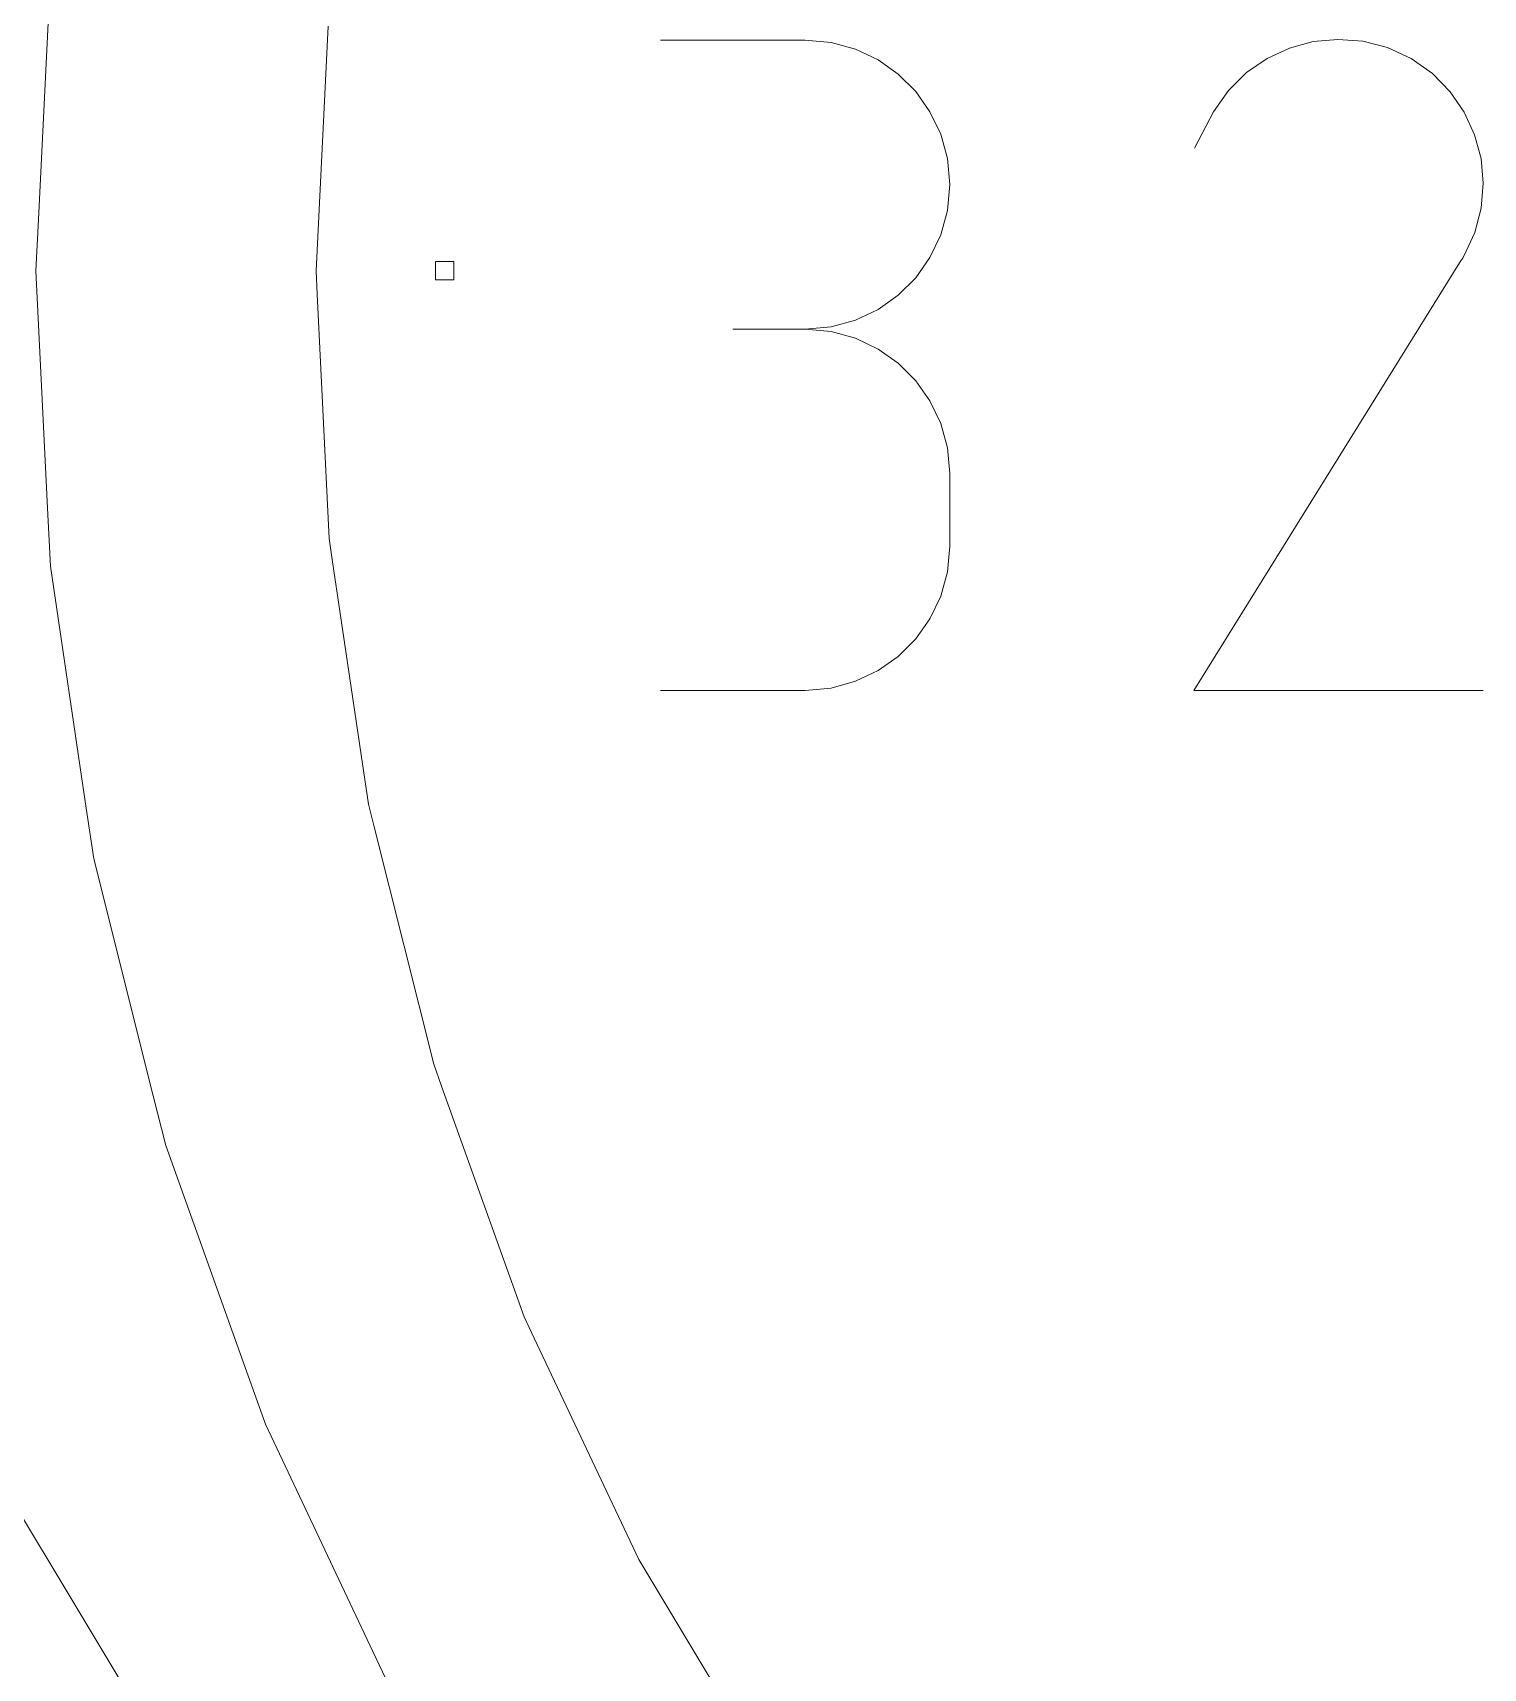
# Model space of a CAD drawing. Header units: centimetres. Extents: x -214 to 137, y -175 to 4.
# Drawn here: x 70.19 to 74.66, y -166.48 to -161.44 of the extents above; entities that cross this region are included whole.
import ezdxf

# ---------------------------------------------------------------- set-up
doc = ezdxf.new("R2010")
doc.units = ezdxf.units.CM
doc.header["$MEASUREMENT"] = 0
doc.layers.add('layer 1', color=7, linetype='Continuous')

msp = doc.modelspace()

# ---------------------------------------------------------------- linework, layer by layer
at = {"layer": 'layer 1', "color": 5, "lineweight": 9}
for points in [[(70.24156, -161.26134), (70.24156, -161.26134), (70.20458, -162.01407), (70.20458, -162.01407)], [(70.24156, -161.26134), (70.24156, -161.26134), (70.20458, -162.01407), (70.20458, -162.01407)], [(70.24156, -161.26134), (70.24156, -161.26134), (70.20458, -162.01407), (70.20458, -162.01407)], [(70.24156, -161.26134), (70.24156, -161.26134), (70.20458, -162.01407), (70.20458, -162.01407)], [(70.24156, -161.26134), (70.24156, -161.26134), (70.20458, -162.01407), (70.20458, -162.01407)], [(70.20458, -162.01407), (70.20458, -162.01407), (70.19684, -162.17169), (70.19684, -162.17169)], [(70.20458, -162.01407), (70.20458, -162.01407), (70.19684, -162.17169), (70.19684, -162.17169)], [(70.20458, -162.01407), (70.20458, -162.01407), (70.19684, -162.17169), (70.19684, -162.17169)], [(70.20458, -162.01407), (70.20458, -162.01407), (70.19684, -162.17169), (70.19684, -162.17169)], [(70.20458, -162.01407), (70.20458, -162.01407), (70.19684, -162.17169), (70.19684, -162.17169)], [(71.48488, -162.14311), (71.48488, -162.14311), (71.42773, -162.14311), (71.42773, -162.14311)], [(71.42773, -162.14311), (71.42773, -162.14311), (71.42773, -162.20026), (71.42773, -162.20026)], [(71.48488, -162.14311), (71.48488, -162.14311), (71.42773, -162.14311), (71.42773, -162.14311)], [(71.42773, -162.14311), (71.42773, -162.14311), (71.42773, -162.20026), (71.42773, -162.20026)], [(71.48488, -162.14311), (71.48488, -162.14311), (71.42773, -162.14311), (71.42773, -162.14311)], [(71.42773, -162.14311), (71.42773, -162.14311), (71.42773, -162.20026), (71.42773, -162.20026)], [(71.48488, -162.14311), (71.48488, -162.14311), (71.42773, -162.14311), (71.42773, -162.14311)], [(71.42773, -162.14311), (71.42773, -162.14311), (71.42773, -162.20026), (71.42773, -162.20026)], [(71.48488, -162.14311), (71.48488, -162.14311), (71.42773, -162.14311), (71.42773, -162.14311)], [(71.42773, -162.14311), (71.42773, -162.14311), (71.42773, -162.20026), (71.42773, -162.20026)], [(71.48488, -162.20026), (71.48488, -162.20026), (71.48488, -162.14311), (71.48488, -162.14311)], [(71.48488, -162.20026), (71.48488, -162.20026), (71.48488, -162.14311), (71.48488, -162.14311)], [(71.48488, -162.20026), (71.48488, -162.20026), (71.48488, -162.14311), (71.48488, -162.14311)], [(71.48488, -162.20026), (71.48488, -162.20026), (71.48488, -162.14311), (71.48488, -162.14311)], [(71.48488, -162.20026), (71.48488, -162.20026), (71.48488, -162.14311), (71.48488, -162.14311)], [(70.19684, -162.17169), (70.19684, -162.17169), (70.23381, -162.92442), (70.23381, -162.92442)], [(70.19684, -162.17169), (70.19684, -162.17169), (70.23381, -162.92442), (70.23381, -162.92442)], [(70.19684, -162.17169), (70.19684, -162.17169), (70.23381, -162.92442), (70.23381, -162.92442)], [(70.19684, -162.17169), (70.19684, -162.17169), (70.23381, -162.92442), (70.23381, -162.92442)], [(70.19684, -162.17169), (70.19684, -162.17169), (70.23381, -162.92442), (70.23381, -162.92442)], [(71.42773, -162.20026), (71.42773, -162.20026), (71.48488, -162.20026), (71.48488, -162.20026)], [(71.42773, -162.20026), (71.42773, -162.20026), (71.48488, -162.20026), (71.48488, -162.20026)], [(71.42773, -162.20026), (71.42773, -162.20026), (71.48488, -162.20026), (71.48488, -162.20026)], [(71.42773, -162.20026), (71.42773, -162.20026), (71.48488, -162.20026), (71.48488, -162.20026)], [(71.42773, -162.20026), (71.42773, -162.20026), (71.48488, -162.20026), (71.48488, -162.20026)], [(70.23381, -162.92442), (70.23381, -162.92442), (70.24156, -163.08205), (70.24156, -163.08205)], [(70.23381, -162.92442), (70.23381, -162.92442), (70.24156, -163.08205), (70.24156, -163.08205)], [(70.23381, -162.92442), (70.23381, -162.92442), (70.24156, -163.08205), (70.24156, -163.08205)], [(70.23381, -162.92442), (70.23381, -162.92442), (70.24156, -163.08205), (70.24156, -163.08205)], [(70.23381, -162.92442), (70.23381, -162.92442), (70.24156, -163.08205), (70.24156, -163.08205)], [(70.24156, -163.08205), (70.24156, -163.08205), (70.35214, -163.82753), (70.35214, -163.82753)], [(70.24156, -163.08205), (70.24156, -163.08205), (70.35214, -163.82753), (70.35214, -163.82753)], [(70.24156, -163.08205), (70.24156, -163.08205), (70.35214, -163.82753), (70.35214, -163.82753)], [(70.24156, -163.08205), (70.24156, -163.08205), (70.35214, -163.82753), (70.35214, -163.82753)], [(70.24156, -163.08205), (70.24156, -163.08205), (70.35214, -163.82753), (70.35214, -163.82753)], [(70.35214, -163.82753), (70.35214, -163.82753), (70.3753, -163.98364), (70.3753, -163.98364)], [(70.35214, -163.82753), (70.35214, -163.82753), (70.3753, -163.98364), (70.3753, -163.98364)], [(70.35214, -163.82753), (70.35214, -163.82753), (70.3753, -163.98364), (70.3753, -163.98364)], [(70.35214, -163.82753), (70.35214, -163.82753), (70.3753, -163.98364), (70.3753, -163.98364)], [(70.35214, -163.82753), (70.35214, -163.82753), (70.3753, -163.98364), (70.3753, -163.98364)], [(70.3753, -163.98364), (70.3753, -163.98364), (70.55841, -164.71469), (70.55841, -164.71469)], [(70.3753, -163.98364), (70.3753, -163.98364), (70.55841, -164.71469), (70.55841, -164.71469)], [(70.3753, -163.98364), (70.3753, -163.98364), (70.55841, -164.71469), (70.55841, -164.71469)], [(70.3753, -163.98364), (70.3753, -163.98364), (70.55841, -164.71469), (70.55841, -164.71469)], [(70.3753, -163.98364), (70.3753, -163.98364), (70.55841, -164.71469), (70.55841, -164.71469)], [(70.55841, -164.71469), (70.55841, -164.71469), (70.59676, -164.86778), (70.59676, -164.86778)], [(70.55841, -164.71469), (70.55841, -164.71469), (70.59676, -164.86778), (70.59676, -164.86778)], [(70.55841, -164.71469), (70.55841, -164.71469), (70.59676, -164.86778), (70.59676, -164.86778)], [(70.55841, -164.71469), (70.55841, -164.71469), (70.59676, -164.86778), (70.59676, -164.86778)], [(70.55841, -164.71469), (70.55841, -164.71469), (70.59676, -164.86778), (70.59676, -164.86778)], [(70.59676, -164.86778), (70.59676, -164.86778), (70.85066, -165.57737), (70.85066, -165.57737)], [(70.59676, -164.86778), (70.59676, -164.86778), (70.85066, -165.57737), (70.85066, -165.57737)], [(70.59676, -164.86778), (70.59676, -164.86778), (70.85066, -165.57737), (70.85066, -165.57737)], [(70.59676, -164.86778), (70.59676, -164.86778), (70.85066, -165.57737), (70.85066, -165.57737)], [(70.59676, -164.86778), (70.59676, -164.86778), (70.85066, -165.57737), (70.85066, -165.57737)], [(70.85066, -165.57737), (70.85066, -165.57737), (70.90383, -165.72596), (70.90383, -165.72596)], [(70.85066, -165.57737), (70.85066, -165.57737), (70.90383, -165.72596), (70.90383, -165.72596)], [(70.85066, -165.57737), (70.85066, -165.57737), (70.90383, -165.72596), (70.90383, -165.72596)], [(70.85066, -165.57737), (70.85066, -165.57737), (70.90383, -165.72596), (70.90383, -165.72596)], [(70.85066, -165.57737), (70.85066, -165.57737), (70.90383, -165.72596), (70.90383, -165.72596)], [(70.90383, -165.72596), (70.90383, -165.72596), (71.22605, -166.40723), (71.22605, -166.40723)], [(70.90383, -165.72596), (70.90383, -165.72596), (71.22605, -166.40723), (71.22605, -166.40723)], [(70.90383, -165.72596), (70.90383, -165.72596), (71.22605, -166.40723), (71.22605, -166.40723)], [(70.90383, -165.72596), (70.90383, -165.72596), (71.22605, -166.40723), (71.22605, -166.40723)], [(70.90383, -165.72596), (70.90383, -165.72596), (71.22605, -166.40723), (71.22605, -166.40723)], [(70.29583, -166.24772), (70.29583, -166.24772), (70.13711, -165.98292), (70.13711, -165.98292)], [(70.67055, -166.87291), (70.67055, -166.87291), (70.29583, -166.24772), (70.29583, -166.24772)], [(71.22605, -166.40723), (71.22605, -166.40723), (71.29352, -166.5499), (71.29352, -166.5499)], [(71.22605, -166.40723), (71.22605, -166.40723), (71.29352, -166.5499), (71.29352, -166.5499)], [(71.22605, -166.40723), (71.22605, -166.40723), (71.29352, -166.5499), (71.29352, -166.5499)], [(71.22605, -166.40723), (71.22605, -166.40723), (71.29352, -166.5499), (71.29352, -166.5499)], [(71.22605, -166.40723), (71.22605, -166.40723), (71.29352, -166.5499), (71.29352, -166.5499)]]:
    msp.add_open_spline(points, degree=3, dxfattribs=at)
at = {"layer": 'layer 1', "color": 1, "lineweight": 9}
for points in [[(71.09682, -161.4179), (71.09682, -161.4179), (71.05978, -162.1717), (71.05978, -162.1717)], [(71.09682, -161.4179), (71.09682, -161.4179), (71.05978, -162.1717), (71.05978, -162.1717)], [(71.09682, -161.4179), (71.09682, -161.4179), (71.05978, -162.1717), (71.05978, -162.1717)], [(71.09682, -161.4179), (71.09682, -161.4179), (71.05978, -162.1717), (71.05978, -162.1717)], [(71.09682, -161.4179), (71.09682, -161.4179), (71.05978, -162.1717), (71.05978, -162.1717)], [(72.56676, -161.46111), (72.56676, -161.46111), (72.12122, -161.46111), (72.12122, -161.46111)], [(72.56676, -161.46111), (72.56676, -161.46111), (72.12122, -161.46111), (72.12122, -161.46111)], [(72.56676, -161.46111), (72.56676, -161.46111), (72.12122, -161.46111), (72.12122, -161.46111)], [(72.56676, -161.46111), (72.56676, -161.46111), (72.12122, -161.46111), (72.12122, -161.46111)], [(72.56676, -161.46111), (72.56676, -161.46111), (72.12122, -161.46111), (72.12122, -161.46111)], [(72.64689, -161.4683), (72.64689, -161.4683), (72.56676, -161.46111), (72.56676, -161.46111)], [(72.64689, -161.4683), (72.64689, -161.4683), (72.56676, -161.46111), (72.56676, -161.46111)], [(72.64689, -161.4683), (72.64689, -161.4683), (72.56676, -161.46111), (72.56676, -161.46111)], [(72.64689, -161.4683), (72.64689, -161.4683), (72.56676, -161.46111), (72.56676, -161.46111)], [(72.64689, -161.4683), (72.64689, -161.4683), (72.56676, -161.46111), (72.56676, -161.46111)], [(72.72229, -161.48903), (72.72229, -161.48903), (72.64689, -161.4683), (72.64689, -161.4683)], [(72.72229, -161.48903), (72.72229, -161.48903), (72.64689, -161.4683), (72.64689, -161.4683)], [(72.72229, -161.48903), (72.72229, -161.48903), (72.64689, -161.4683), (72.64689, -161.4683)], [(72.72229, -161.48903), (72.72229, -161.48903), (72.64689, -161.4683), (72.64689, -161.4683)], [(72.72229, -161.48903), (72.72229, -161.48903), (72.64689, -161.4683), (72.64689, -161.4683)], [(74.05919, -161.48556), (74.05919, -161.48556), (73.99001, -161.51744), (73.99001, -161.51744)], [(74.05919, -161.48556), (74.05919, -161.48556), (73.99001, -161.51744), (73.99001, -161.51744)], [(74.05919, -161.48556), (74.05919, -161.48556), (73.99001, -161.51744), (73.99001, -161.51744)], [(74.05919, -161.48556), (74.05919, -161.48556), (73.99001, -161.51744), (73.99001, -161.51744)], [(74.05919, -161.48556), (74.05919, -161.48556), (73.99001, -161.51744), (73.99001, -161.51744)], [(74.13255, -161.46587), (74.13255, -161.46587), (74.05919, -161.48556), (74.05919, -161.48556)], [(74.13255, -161.46587), (74.13255, -161.46587), (74.05919, -161.48556), (74.05919, -161.48556)], [(74.13255, -161.46587), (74.13255, -161.46587), (74.05919, -161.48556), (74.05919, -161.48556)], [(74.13255, -161.46587), (74.13255, -161.46587), (74.05919, -161.48556), (74.05919, -161.48556)], [(74.13255, -161.46587), (74.13255, -161.46587), (74.05919, -161.48556), (74.05919, -161.48556)], [(74.20842, -161.45883), (74.20842, -161.45883), (74.13255, -161.46587), (74.13255, -161.46587)], [(74.20842, -161.45883), (74.20842, -161.45883), (74.13255, -161.46587), (74.13255, -161.46587)], [(74.20842, -161.45883), (74.20842, -161.45883), (74.13255, -161.46587), (74.13255, -161.46587)], [(74.20842, -161.45883), (74.20842, -161.45883), (74.13255, -161.46587), (74.13255, -161.46587)], [(74.20842, -161.45883), (74.20842, -161.45883), (74.13255, -161.46587), (74.13255, -161.46587)], [(74.28509, -161.46486), (74.28509, -161.46486), (74.20842, -161.45883), (74.20842, -161.45883)], [(74.28509, -161.46486), (74.28509, -161.46486), (74.20842, -161.45883), (74.20842, -161.45883)], [(74.28509, -161.46486), (74.28509, -161.46486), (74.20842, -161.45883), (74.20842, -161.45883)], [(74.28509, -161.46486), (74.28509, -161.46486), (74.20842, -161.45883), (74.20842, -161.45883)], [(74.28509, -161.46486), (74.28509, -161.46486), (74.20842, -161.45883), (74.20842, -161.45883)], [(74.36087, -161.48442), (74.36087, -161.48442), (74.28509, -161.46486), (74.28509, -161.46486)], [(74.36087, -161.48442), (74.36087, -161.48442), (74.28509, -161.46486), (74.28509, -161.46486)], [(74.36087, -161.48442), (74.36087, -161.48442), (74.28509, -161.46486), (74.28509, -161.46486)], [(74.36087, -161.48442), (74.36087, -161.48442), (74.28509, -161.46486), (74.28509, -161.46486)], [(74.36087, -161.48442), (74.36087, -161.48442), (74.28509, -161.46486), (74.28509, -161.46486)], [(74.43407, -161.51793), (74.43407, -161.51793), (74.36087, -161.48442), (74.36087, -161.48442)], [(74.43407, -161.51793), (74.43407, -161.51793), (74.36087, -161.48442), (74.36087, -161.48442)], [(74.43407, -161.51793), (74.43407, -161.51793), (74.36087, -161.48442), (74.36087, -161.48442)], [(74.43407, -161.51793), (74.43407, -161.51793), (74.36087, -161.48442), (74.36087, -161.48442)], [(74.43407, -161.51793), (74.43407, -161.51793), (74.36087, -161.48442), (74.36087, -161.48442)], [(72.7917, -161.52201), (72.7917, -161.52201), (72.72229, -161.48903), (72.72229, -161.48903)], [(72.7917, -161.52201), (72.7917, -161.52201), (72.72229, -161.48903), (72.72229, -161.48903)], [(72.7917, -161.52201), (72.7917, -161.52201), (72.72229, -161.48903), (72.72229, -161.48903)], [(72.7917, -161.52201), (72.7917, -161.52201), (72.72229, -161.48903), (72.72229, -161.48903)], [(72.7917, -161.52201), (72.7917, -161.52201), (72.72229, -161.48903), (72.72229, -161.48903)], [(72.85388, -161.56599), (72.85388, -161.56599), (72.7917, -161.52201), (72.7917, -161.52201)], [(72.85388, -161.56599), (72.85388, -161.56599), (72.7917, -161.52201), (72.7917, -161.52201)], [(72.85388, -161.56599), (72.85388, -161.56599), (72.7917, -161.52201), (72.7917, -161.52201)], [(72.85388, -161.56599), (72.85388, -161.56599), (72.7917, -161.52201), (72.7917, -161.52201)], [(72.85388, -161.56599), (72.85388, -161.56599), (72.7917, -161.52201), (72.7917, -161.52201)], [(73.99001, -161.51744), (73.99001, -161.51744), (73.92673, -161.56108), (73.92673, -161.56108)], [(73.99001, -161.51744), (73.99001, -161.51744), (73.92673, -161.56108), (73.92673, -161.56108)], [(73.99001, -161.51744), (73.99001, -161.51744), (73.92673, -161.56108), (73.92673, -161.56108)], [(73.99001, -161.51744), (73.99001, -161.51744), (73.92673, -161.56108), (73.92673, -161.56108)], [(73.99001, -161.51744), (73.99001, -161.51744), (73.92673, -161.56108), (73.92673, -161.56108)], [(74.49954, -161.56442), (74.49954, -161.56442), (74.43407, -161.51793), (74.43407, -161.51793)], [(74.43407, -161.51793), (74.43407, -161.51793), (74.43407, -161.51793), (74.43407, -161.51793)], [(74.49954, -161.56442), (74.49954, -161.56442), (74.43407, -161.51793), (74.43407, -161.51793)], [(74.43407, -161.51793), (74.43407, -161.51793), (74.43407, -161.51793), (74.43407, -161.51793)], [(74.49954, -161.56442), (74.49954, -161.56442), (74.43407, -161.51793), (74.43407, -161.51793)], [(74.43407, -161.51793), (74.43407, -161.51793), (74.43407, -161.51793), (74.43407, -161.51793)], [(74.49954, -161.56442), (74.49954, -161.56442), (74.43407, -161.51793), (74.43407, -161.51793)], [(74.43407, -161.51793), (74.43407, -161.51793), (74.43407, -161.51793), (74.43407, -161.51793)], [(74.49954, -161.56442), (74.49954, -161.56442), (74.43407, -161.51793), (74.43407, -161.51793)], [(74.43407, -161.51793), (74.43407, -161.51793), (74.43407, -161.51793), (74.43407, -161.51793)], [(72.90756, -161.61967), (72.90756, -161.61967), (72.85388, -161.56599), (72.85388, -161.56599)], [(72.90756, -161.61967), (72.90756, -161.61967), (72.85388, -161.56599), (72.85388, -161.56599)], [(72.90756, -161.61967), (72.90756, -161.61967), (72.85388, -161.56599), (72.85388, -161.56599)], [(72.90756, -161.61967), (72.90756, -161.61967), (72.85388, -161.56599), (72.85388, -161.56599)], [(72.90756, -161.61967), (72.90756, -161.61967), (72.85388, -161.56599), (72.85388, -161.56599)], [(73.92673, -161.56108), (73.92673, -161.56108), (73.87102, -161.61604), (73.87102, -161.61604)], [(73.92673, -161.56108), (73.92673, -161.56108), (73.87102, -161.61604), (73.87102, -161.61604)], [(73.92673, -161.56108), (73.92673, -161.56108), (73.87102, -161.61604), (73.87102, -161.61604)], [(73.92673, -161.56108), (73.92673, -161.56108), (73.87102, -161.61604), (73.87102, -161.61604)], [(73.92673, -161.56108), (73.92673, -161.56108), (73.87102, -161.61604), (73.87102, -161.61604)], [(74.55427, -161.62021), (74.55427, -161.62021), (74.49954, -161.56442), (74.49954, -161.56442)], [(74.55427, -161.62021), (74.55427, -161.62021), (74.49954, -161.56442), (74.49954, -161.56442)], [(74.55427, -161.62021), (74.55427, -161.62021), (74.49954, -161.56442), (74.49954, -161.56442)], [(74.55427, -161.62021), (74.55427, -161.62021), (74.49954, -161.56442), (74.49954, -161.56442)], [(74.55427, -161.62021), (74.55427, -161.62021), (74.49954, -161.56442), (74.49954, -161.56442)], [(72.9515, -161.68179), (72.9515, -161.68179), (72.90756, -161.61967), (72.90756, -161.61967)], [(72.9515, -161.68179), (72.9515, -161.68179), (72.90756, -161.61967), (72.90756, -161.61967)], [(72.9515, -161.68179), (72.9515, -161.68179), (72.90756, -161.61967), (72.90756, -161.61967)], [(72.9515, -161.68179), (72.9515, -161.68179), (72.90756, -161.61967), (72.90756, -161.61967)], [(72.9515, -161.68179), (72.9515, -161.68179), (72.90756, -161.61967), (72.90756, -161.61967)], [(73.87102, -161.61604), (73.87102, -161.61604), (73.82459, -161.68188), (73.82459, -161.68188)], [(73.87102, -161.61604), (73.87102, -161.61604), (73.82459, -161.68188), (73.82459, -161.68188)], [(73.87102, -161.61604), (73.87102, -161.61604), (73.82459, -161.68188), (73.82459, -161.68188)], [(73.87102, -161.61604), (73.87102, -161.61604), (73.82459, -161.68188), (73.82459, -161.68188)], [(73.87102, -161.61604), (73.87102, -161.61604), (73.82459, -161.68188), (73.82459, -161.68188)], [(74.5978, -161.68358), (74.5978, -161.68358), (74.55427, -161.62021), (74.55427, -161.62021)], [(74.5978, -161.68358), (74.5978, -161.68358), (74.55427, -161.62021), (74.55427, -161.62021)], [(74.5978, -161.68358), (74.5978, -161.68358), (74.55427, -161.62021), (74.55427, -161.62021)], [(74.5978, -161.68358), (74.5978, -161.68358), (74.55427, -161.62021), (74.55427, -161.62021)], [(74.5978, -161.68358), (74.5978, -161.68358), (74.55427, -161.62021), (74.55427, -161.62021)], [(72.98444, -161.75107), (72.98444, -161.75107), (72.9515, -161.68179), (72.9515, -161.68179)], [(72.98444, -161.75107), (72.98444, -161.75107), (72.9515, -161.68179), (72.9515, -161.68179)], [(72.98444, -161.75107), (72.98444, -161.75107), (72.9515, -161.68179), (72.9515, -161.68179)], [(72.98444, -161.75107), (72.98444, -161.75107), (72.9515, -161.68179), (72.9515, -161.68179)], [(72.98444, -161.75107), (72.98444, -161.75107), (72.9515, -161.68179), (72.9515, -161.68179)], [(73.82459, -161.68188), (73.82459, -161.68188), (73.76608, -161.79411), (73.76608, -161.79411)], [(73.82459, -161.68188), (73.82459, -161.68188), (73.76608, -161.79411), (73.76608, -161.79411)], [(73.82459, -161.68188), (73.82459, -161.68188), (73.76608, -161.79411), (73.76608, -161.79411)], [(73.82459, -161.68188), (73.82459, -161.68188), (73.76608, -161.79411), (73.76608, -161.79411)], [(73.82459, -161.68188), (73.82459, -161.68188), (73.76608, -161.79411), (73.76608, -161.79411)], [(74.62961, -161.75283), (74.62961, -161.75283), (74.5978, -161.68358), (74.5978, -161.68358)], [(74.62961, -161.75283), (74.62961, -161.75283), (74.5978, -161.68358), (74.5978, -161.68358)], [(74.62961, -161.75283), (74.62961, -161.75283), (74.5978, -161.68358), (74.5978, -161.68358)], [(74.62961, -161.75283), (74.62961, -161.75283), (74.5978, -161.68358), (74.5978, -161.68358)], [(74.62961, -161.75283), (74.62961, -161.75283), (74.5978, -161.68358), (74.5978, -161.68358)], [(73.00512, -161.82623), (73.00512, -161.82623), (72.98444, -161.75107), (72.98444, -161.75107)], [(73.00512, -161.82623), (73.00512, -161.82623), (72.98444, -161.75107), (72.98444, -161.75107)], [(73.00512, -161.82623), (73.00512, -161.82623), (72.98444, -161.75107), (72.98444, -161.75107)], [(73.00512, -161.82623), (73.00512, -161.82623), (72.98444, -161.75107), (72.98444, -161.75107)], [(73.00512, -161.82623), (73.00512, -161.82623), (72.98444, -161.75107), (72.98444, -161.75107)], [(74.64924, -161.82625), (74.64924, -161.82625), (74.62961, -161.75283), (74.62961, -161.75283)], [(74.64924, -161.82625), (74.64924, -161.82625), (74.62961, -161.75283), (74.62961, -161.75283)], [(74.64924, -161.82625), (74.64924, -161.82625), (74.62961, -161.75283), (74.62961, -161.75283)], [(74.64924, -161.82625), (74.64924, -161.82625), (74.62961, -161.75283), (74.62961, -161.75283)], [(74.64924, -161.82625), (74.64924, -161.82625), (74.62961, -161.75283), (74.62961, -161.75283)], [(73.01229, -161.90601), (73.01229, -161.90601), (73.00512, -161.82623), (73.00512, -161.82623)], [(73.01229, -161.90601), (73.01229, -161.90601), (73.00512, -161.82623), (73.00512, -161.82623)], [(73.01229, -161.90601), (73.01229, -161.90601), (73.00512, -161.82623), (73.00512, -161.82623)], [(73.01229, -161.90601), (73.01229, -161.90601), (73.00512, -161.82623), (73.00512, -161.82623)], [(73.01229, -161.90601), (73.01229, -161.90601), (73.00512, -161.82623), (73.00512, -161.82623)], [(74.6562, -161.90213), (74.6562, -161.90213), (74.64924, -161.82625), (74.64924, -161.82625)], [(74.6562, -161.90213), (74.6562, -161.90213), (74.64924, -161.82625), (74.64924, -161.82625)], [(74.6562, -161.90213), (74.6562, -161.90213), (74.64924, -161.82625), (74.64924, -161.82625)], [(74.6562, -161.90213), (74.6562, -161.90213), (74.64924, -161.82625), (74.64924, -161.82625)], [(74.6562, -161.90213), (74.6562, -161.90213), (74.64924, -161.82625), (74.64924, -161.82625)], [(73.00512, -161.98616), (73.00512, -161.98616), (73.01229, -161.90601), (73.01229, -161.90601)], [(73.00512, -161.98616), (73.00512, -161.98616), (73.01229, -161.90601), (73.01229, -161.90601)], [(73.00512, -161.98616), (73.00512, -161.98616), (73.01229, -161.90601), (73.01229, -161.90601)], [(73.00512, -161.98616), (73.00512, -161.98616), (73.01229, -161.90601), (73.01229, -161.90601)], [(73.00512, -161.98616), (73.00512, -161.98616), (73.01229, -161.90601), (73.01229, -161.90601)], [(73.01229, -161.90601), (73.01229, -161.90601), (73.01229, -161.90601), (73.01229, -161.90601)], [(73.01229, -161.90601), (73.01229, -161.90601), (73.01229, -161.90601), (73.01229, -161.90601)], [(73.01229, -161.90601), (73.01229, -161.90601), (73.01229, -161.90601), (73.01229, -161.90601)], [(73.01229, -161.90601), (73.01229, -161.90601), (73.01229, -161.90601), (73.01229, -161.90601)], [(73.01229, -161.90601), (73.01229, -161.90601), (73.01229, -161.90601), (73.01229, -161.90601)], [(74.64999, -161.97875), (74.64999, -161.97875), (74.6562, -161.90213), (74.6562, -161.90213)], [(74.64999, -161.97875), (74.64999, -161.97875), (74.6562, -161.90213), (74.6562, -161.90213)], [(74.64999, -161.97875), (74.64999, -161.97875), (74.6562, -161.90213), (74.6562, -161.90213)], [(74.64999, -161.97875), (74.64999, -161.97875), (74.6562, -161.90213), (74.6562, -161.90213)], [(74.64999, -161.97875), (74.64999, -161.97875), (74.6562, -161.90213), (74.6562, -161.90213)], [(72.98444, -162.06162), (72.98444, -162.06162), (73.00512, -161.98616), (73.00512, -161.98616)], [(72.98444, -162.06162), (72.98444, -162.06162), (73.00512, -161.98616), (73.00512, -161.98616)], [(72.98444, -162.06162), (72.98444, -162.06162), (73.00512, -161.98616), (73.00512, -161.98616)], [(72.98444, -162.06162), (72.98444, -162.06162), (73.00512, -161.98616), (73.00512, -161.98616)], [(72.98444, -162.06162), (72.98444, -162.06162), (73.00512, -161.98616), (73.00512, -161.98616)], [(74.63012, -162.05442), (74.63012, -162.05442), (74.64999, -161.97875), (74.64999, -161.97875)], [(74.63012, -162.05442), (74.63012, -162.05442), (74.64999, -161.97875), (74.64999, -161.97875)], [(74.63012, -162.05442), (74.63012, -162.05442), (74.64999, -161.97875), (74.64999, -161.97875)], [(74.63012, -162.05442), (74.63012, -162.05442), (74.64999, -161.97875), (74.64999, -161.97875)], [(74.63012, -162.05442), (74.63012, -162.05442), (74.64999, -161.97875), (74.64999, -161.97875)], [(72.9515, -162.13112), (72.9515, -162.13112), (72.98444, -162.06162), (72.98444, -162.06162)], [(72.9515, -162.13112), (72.9515, -162.13112), (72.98444, -162.06162), (72.98444, -162.06162)], [(72.9515, -162.13112), (72.9515, -162.13112), (72.98444, -162.06162), (72.98444, -162.06162)], [(72.9515, -162.13112), (72.9515, -162.13112), (72.98444, -162.06162), (72.98444, -162.06162)], [(72.9515, -162.13112), (72.9515, -162.13112), (72.98444, -162.06162), (72.98444, -162.06162)], [(74.59613, -162.12741), (74.59613, -162.12741), (74.63012, -162.05442), (74.63012, -162.05442)], [(74.59613, -162.12741), (74.59613, -162.12741), (74.63012, -162.05442), (74.63012, -162.05442)], [(74.59613, -162.12741), (74.59613, -162.12741), (74.63012, -162.05442), (74.63012, -162.05442)], [(74.59613, -162.12741), (74.59613, -162.12741), (74.63012, -162.05442), (74.63012, -162.05442)], [(74.59613, -162.12741), (74.59613, -162.12741), (74.63012, -162.05442), (74.63012, -162.05442)], [(72.90756, -162.1934), (72.90756, -162.1934), (72.9515, -162.13112), (72.9515, -162.13112)], [(72.90756, -162.1934), (72.90756, -162.1934), (72.9515, -162.13112), (72.9515, -162.13112)], [(72.90756, -162.1934), (72.90756, -162.1934), (72.9515, -162.13112), (72.9515, -162.13112)], [(72.90756, -162.1934), (72.90756, -162.1934), (72.9515, -162.13112), (72.9515, -162.13112)], [(72.90756, -162.1934), (72.90756, -162.1934), (72.9515, -162.13112), (72.9515, -162.13112)], [(73.76482, -163.46515), (73.76482, -163.46515), (74.5882, -162.13962), (74.5882, -162.13962)], [(73.76482, -163.46515), (73.76482, -163.46515), (74.5882, -162.13962), (74.5882, -162.13962)], [(73.76482, -163.46515), (73.76482, -163.46515), (74.5882, -162.13962), (74.5882, -162.13962)], [(73.76482, -163.46515), (73.76482, -163.46515), (74.5882, -162.13962), (74.5882, -162.13962)], [(73.76482, -163.46515), (73.76482, -163.46515), (74.5882, -162.13962), (74.5882, -162.13962)], [(74.5882, -162.13962), (74.5882, -162.13962), (74.58919, -162.1384), (74.58919, -162.1384)], [(74.5882, -162.13962), (74.5882, -162.13962), (74.58919, -162.1384), (74.58919, -162.1384)], [(74.5882, -162.13962), (74.5882, -162.13962), (74.58919, -162.1384), (74.58919, -162.1384)], [(74.5882, -162.13962), (74.5882, -162.13962), (74.58919, -162.1384), (74.58919, -162.1384)], [(74.5882, -162.13962), (74.5882, -162.13962), (74.58919, -162.1384), (74.58919, -162.1384)], [(74.5882, -162.13962), (74.5882, -162.13962), (74.5882, -162.13962), (74.5882, -162.13962)], [(74.5882, -162.13962), (74.5882, -162.13962), (74.5882, -162.13962), (74.5882, -162.13962)], [(74.5882, -162.13962), (74.5882, -162.13962), (74.5882, -162.13962), (74.5882, -162.13962)], [(74.5882, -162.13962), (74.5882, -162.13962), (74.5882, -162.13962), (74.5882, -162.13962)], [(74.5882, -162.13962), (74.5882, -162.13962), (74.5882, -162.13962), (74.5882, -162.13962)], [(74.58919, -162.1384), (74.58919, -162.1384), (74.59013, -162.13717), (74.59013, -162.13717)], [(74.58919, -162.1384), (74.58919, -162.1384), (74.59013, -162.13717), (74.59013, -162.13717)], [(74.58919, -162.1384), (74.58919, -162.1384), (74.59013, -162.13717), (74.59013, -162.13717)], [(74.58919, -162.1384), (74.58919, -162.1384), (74.59013, -162.13717), (74.59013, -162.13717)], [(74.58919, -162.1384), (74.58919, -162.1384), (74.59013, -162.13717), (74.59013, -162.13717)], [(74.59013, -162.13717), (74.59013, -162.13717), (74.59104, -162.13592), (74.59104, -162.13592)], [(74.59013, -162.13717), (74.59013, -162.13717), (74.59104, -162.13592), (74.59104, -162.13592)], [(74.59013, -162.13717), (74.59013, -162.13717), (74.59104, -162.13592), (74.59104, -162.13592)], [(74.59013, -162.13717), (74.59013, -162.13717), (74.59104, -162.13592), (74.59104, -162.13592)], [(74.59013, -162.13717), (74.59013, -162.13717), (74.59104, -162.13592), (74.59104, -162.13592)], [(74.59104, -162.13592), (74.59104, -162.13592), (74.59192, -162.13464), (74.59192, -162.13464)], [(74.59104, -162.13592), (74.59104, -162.13592), (74.59192, -162.13464), (74.59192, -162.13464)], [(74.59104, -162.13592), (74.59104, -162.13592), (74.59192, -162.13464), (74.59192, -162.13464)], [(74.59104, -162.13592), (74.59104, -162.13592), (74.59192, -162.13464), (74.59192, -162.13464)], [(74.59104, -162.13592), (74.59104, -162.13592), (74.59192, -162.13464), (74.59192, -162.13464)], [(74.59192, -162.13464), (74.59192, -162.13464), (74.59278, -162.13332), (74.59278, -162.13332)], [(74.59192, -162.13464), (74.59192, -162.13464), (74.59278, -162.13332), (74.59278, -162.13332)], [(74.59192, -162.13464), (74.59192, -162.13464), (74.59278, -162.13332), (74.59278, -162.13332)], [(74.59192, -162.13464), (74.59192, -162.13464), (74.59278, -162.13332), (74.59278, -162.13332)], [(74.59192, -162.13464), (74.59192, -162.13464), (74.59278, -162.13332), (74.59278, -162.13332)], [(74.59278, -162.13332), (74.59278, -162.13332), (74.59363, -162.13195), (74.59363, -162.13195)], [(74.59278, -162.13332), (74.59278, -162.13332), (74.59363, -162.13195), (74.59363, -162.13195)], [(74.59278, -162.13332), (74.59278, -162.13332), (74.59363, -162.13195), (74.59363, -162.13195)], [(74.59278, -162.13332), (74.59278, -162.13332), (74.59363, -162.13195), (74.59363, -162.13195)], [(74.59278, -162.13332), (74.59278, -162.13332), (74.59363, -162.13195), (74.59363, -162.13195)], [(74.59363, -162.13195), (74.59363, -162.13195), (74.59446, -162.13051), (74.59446, -162.13051)], [(74.59363, -162.13195), (74.59363, -162.13195), (74.59446, -162.13051), (74.59446, -162.13051)], [(74.59363, -162.13195), (74.59363, -162.13195), (74.59446, -162.13051), (74.59446, -162.13051)], [(74.59363, -162.13195), (74.59363, -162.13195), (74.59446, -162.13051), (74.59446, -162.13051)], [(74.59363, -162.13195), (74.59363, -162.13195), (74.59446, -162.13051), (74.59446, -162.13051)], [(74.59446, -162.13051), (74.59446, -162.13051), (74.59529, -162.129), (74.59529, -162.129)], [(74.59446, -162.13051), (74.59446, -162.13051), (74.59529, -162.129), (74.59529, -162.129)], [(74.59446, -162.13051), (74.59446, -162.13051), (74.59529, -162.129), (74.59529, -162.129)], [(74.59446, -162.13051), (74.59446, -162.13051), (74.59529, -162.129), (74.59529, -162.129)], [(74.59446, -162.13051), (74.59446, -162.13051), (74.59529, -162.129), (74.59529, -162.129)], [(74.59529, -162.129), (74.59529, -162.129), (74.59613, -162.12741), (74.59613, -162.12741)], [(74.59529, -162.129), (74.59529, -162.129), (74.59613, -162.12741), (74.59613, -162.12741)], [(74.59529, -162.129), (74.59529, -162.129), (74.59613, -162.12741), (74.59613, -162.12741)], [(74.59529, -162.129), (74.59529, -162.129), (74.59613, -162.12741), (74.59613, -162.12741)], [(74.59529, -162.129), (74.59529, -162.129), (74.59613, -162.12741), (74.59613, -162.12741)], [(74.59613, -162.12741), (74.59613, -162.12741), (74.59613, -162.12741), (74.59613, -162.12741)], [(74.59613, -162.12741), (74.59613, -162.12741), (74.59613, -162.12741), (74.59613, -162.12741)], [(74.59613, -162.12741), (74.59613, -162.12741), (74.59613, -162.12741), (74.59613, -162.12741)], [(74.59613, -162.12741), (74.59613, -162.12741), (74.59613, -162.12741), (74.59613, -162.12741)], [(74.59613, -162.12741), (74.59613, -162.12741), (74.59613, -162.12741), (74.59613, -162.12741)], [(71.05978, -162.1717), (71.05978, -162.1717), (71.06332, -162.24367), (71.06332, -162.24367)], [(71.05978, -162.1717), (71.05978, -162.1717), (71.06332, -162.24367), (71.06332, -162.24367)], [(71.05978, -162.1717), (71.05978, -162.1717), (71.06332, -162.24367), (71.06332, -162.24367)], [(71.05978, -162.1717), (71.05978, -162.1717), (71.06332, -162.24367), (71.06332, -162.24367)], [(71.05978, -162.1717), (71.05978, -162.1717), (71.06332, -162.24367), (71.06332, -162.24367)], [(72.85388, -162.24719), (72.85388, -162.24719), (72.90756, -162.1934), (72.90756, -162.1934)], [(72.85388, -162.24719), (72.85388, -162.24719), (72.90756, -162.1934), (72.90756, -162.1934)], [(72.85388, -162.24719), (72.85388, -162.24719), (72.90756, -162.1934), (72.90756, -162.1934)], [(72.85388, -162.24719), (72.85388, -162.24719), (72.90756, -162.1934), (72.90756, -162.1934)], [(72.85388, -162.24719), (72.85388, -162.24719), (72.90756, -162.1934), (72.90756, -162.1934)], [(71.06332, -162.24367), (71.06332, -162.24367), (71.10037, -162.99746), (71.10037, -162.99746)], [(71.06332, -162.24367), (71.06332, -162.24367), (71.10037, -162.99746), (71.10037, -162.99746)], [(71.06332, -162.24367), (71.06332, -162.24367), (71.10037, -162.99746), (71.10037, -162.99746)], [(71.06332, -162.24367), (71.06332, -162.24367), (71.10037, -162.99746), (71.10037, -162.99746)], [(71.06332, -162.24367), (71.06332, -162.24367), (71.10037, -162.99746), (71.10037, -162.99746)], [(72.72229, -162.32424), (72.72229, -162.32424), (72.7917, -162.29122), (72.7917, -162.29122)], [(72.72229, -162.32424), (72.72229, -162.32424), (72.7917, -162.29122), (72.7917, -162.29122)], [(72.72229, -162.32424), (72.72229, -162.32424), (72.7917, -162.29122), (72.7917, -162.29122)], [(72.72229, -162.32424), (72.72229, -162.32424), (72.7917, -162.29122), (72.7917, -162.29122)], [(72.72229, -162.32424), (72.72229, -162.32424), (72.7917, -162.29122), (72.7917, -162.29122)], [(72.7917, -162.29122), (72.7917, -162.29122), (72.85388, -162.24719), (72.85388, -162.24719)], [(72.7917, -162.29122), (72.7917, -162.29122), (72.85388, -162.24719), (72.85388, -162.24719)], [(72.7917, -162.29122), (72.7917, -162.29122), (72.85388, -162.24719), (72.85388, -162.24719)], [(72.7917, -162.29122), (72.7917, -162.29122), (72.85388, -162.24719), (72.85388, -162.24719)], [(72.7917, -162.29122), (72.7917, -162.29122), (72.85388, -162.24719), (72.85388, -162.24719)], [(72.64689, -162.34498), (72.64689, -162.34498), (72.72229, -162.32424), (72.72229, -162.32424)], [(72.64689, -162.34498), (72.64689, -162.34498), (72.72229, -162.32424), (72.72229, -162.32424)], [(72.64689, -162.34498), (72.64689, -162.34498), (72.72229, -162.32424), (72.72229, -162.32424)], [(72.64689, -162.34498), (72.64689, -162.34498), (72.72229, -162.32424), (72.72229, -162.32424)], [(72.64689, -162.34498), (72.64689, -162.34498), (72.72229, -162.32424), (72.72229, -162.32424)], [(72.56676, -162.35218), (72.56676, -162.35218), (72.34367, -162.35218), (72.34367, -162.35218)], [(72.34367, -162.35218), (72.34367, -162.35218), (72.56676, -162.35218), (72.56676, -162.35218)], [(72.56676, -162.35218), (72.56676, -162.35218), (72.34367, -162.35218), (72.34367, -162.35218)], [(72.34367, -162.35218), (72.34367, -162.35218), (72.56676, -162.35218), (72.56676, -162.35218)], [(72.56676, -162.35218), (72.56676, -162.35218), (72.34367, -162.35218), (72.34367, -162.35218)], [(72.34367, -162.35218), (72.34367, -162.35218), (72.56676, -162.35218), (72.56676, -162.35218)], [(72.56676, -162.35218), (72.56676, -162.35218), (72.34367, -162.35218), (72.34367, -162.35218)], [(72.34367, -162.35218), (72.34367, -162.35218), (72.56676, -162.35218), (72.56676, -162.35218)], [(72.56676, -162.35218), (72.56676, -162.35218), (72.34367, -162.35218), (72.34367, -162.35218)], [(72.34367, -162.35218), (72.34367, -162.35218), (72.56676, -162.35218), (72.56676, -162.35218)], [(72.56676, -162.35218), (72.56676, -162.35218), (72.64689, -162.34498), (72.64689, -162.34498)], [(72.56676, -162.35218), (72.56676, -162.35218), (72.64689, -162.34498), (72.64689, -162.34498)], [(72.56676, -162.35218), (72.56676, -162.35218), (72.64689, -162.34498), (72.64689, -162.34498)], [(72.56676, -162.35218), (72.56676, -162.35218), (72.64689, -162.34498), (72.64689, -162.34498)], [(72.56676, -162.35218), (72.56676, -162.35218), (72.64689, -162.34498), (72.64689, -162.34498)], [(72.64689, -162.35937), (72.64689, -162.35937), (72.56676, -162.35218), (72.56676, -162.35218)], [(72.56676, -162.35218), (72.56676, -162.35218), (72.56676, -162.35218), (72.56676, -162.35218)], [(72.64689, -162.35937), (72.64689, -162.35937), (72.56676, -162.35218), (72.56676, -162.35218)], [(72.56676, -162.35218), (72.56676, -162.35218), (72.56676, -162.35218), (72.56676, -162.35218)], [(72.64689, -162.35937), (72.64689, -162.35937), (72.56676, -162.35218), (72.56676, -162.35218)], [(72.56676, -162.35218), (72.56676, -162.35218), (72.56676, -162.35218), (72.56676, -162.35218)], [(72.64689, -162.35937), (72.64689, -162.35937), (72.56676, -162.35218), (72.56676, -162.35218)], [(72.56676, -162.35218), (72.56676, -162.35218), (72.56676, -162.35218), (72.56676, -162.35218)], [(72.64689, -162.35937), (72.64689, -162.35937), (72.56676, -162.35218), (72.56676, -162.35218)], [(72.56676, -162.35218), (72.56676, -162.35218), (72.56676, -162.35218), (72.56676, -162.35218)], [(72.72229, -162.3801), (72.72229, -162.3801), (72.64689, -162.35937), (72.64689, -162.35937)], [(72.72229, -162.3801), (72.72229, -162.3801), (72.64689, -162.35937), (72.64689, -162.35937)], [(72.72229, -162.3801), (72.72229, -162.3801), (72.64689, -162.35937), (72.64689, -162.35937)], [(72.72229, -162.3801), (72.72229, -162.3801), (72.64689, -162.35937), (72.64689, -162.35937)], [(72.72229, -162.3801), (72.72229, -162.3801), (72.64689, -162.35937), (72.64689, -162.35937)], [(72.7917, -162.41308), (72.7917, -162.41308), (72.72229, -162.3801), (72.72229, -162.3801)], [(72.7917, -162.41308), (72.7917, -162.41308), (72.72229, -162.3801), (72.72229, -162.3801)], [(72.7917, -162.41308), (72.7917, -162.41308), (72.72229, -162.3801), (72.72229, -162.3801)], [(72.7917, -162.41308), (72.7917, -162.41308), (72.72229, -162.3801), (72.72229, -162.3801)], [(72.7917, -162.41308), (72.7917, -162.41308), (72.72229, -162.3801), (72.72229, -162.3801)], [(72.85388, -162.45706), (72.85388, -162.45706), (72.7917, -162.41308), (72.7917, -162.41308)], [(72.85388, -162.45706), (72.85388, -162.45706), (72.7917, -162.41308), (72.7917, -162.41308)], [(72.85388, -162.45706), (72.85388, -162.45706), (72.7917, -162.41308), (72.7917, -162.41308)], [(72.85388, -162.45706), (72.85388, -162.45706), (72.7917, -162.41308), (72.7917, -162.41308)], [(72.85388, -162.45706), (72.85388, -162.45706), (72.7917, -162.41308), (72.7917, -162.41308)], [(72.90756, -162.51074), (72.90756, -162.51074), (72.85388, -162.45706), (72.85388, -162.45706)], [(72.90756, -162.51074), (72.90756, -162.51074), (72.85388, -162.45706), (72.85388, -162.45706)], [(72.90756, -162.51074), (72.90756, -162.51074), (72.85388, -162.45706), (72.85388, -162.45706)], [(72.90756, -162.51074), (72.90756, -162.51074), (72.85388, -162.45706), (72.85388, -162.45706)], [(72.90756, -162.51074), (72.90756, -162.51074), (72.85388, -162.45706), (72.85388, -162.45706)], [(72.9515, -162.57286), (72.9515, -162.57286), (72.90756, -162.51074), (72.90756, -162.51074)], [(72.9515, -162.57286), (72.9515, -162.57286), (72.90756, -162.51074), (72.90756, -162.51074)], [(72.9515, -162.57286), (72.9515, -162.57286), (72.90756, -162.51074), (72.90756, -162.51074)], [(72.9515, -162.57286), (72.9515, -162.57286), (72.90756, -162.51074), (72.90756, -162.51074)], [(72.9515, -162.57286), (72.9515, -162.57286), (72.90756, -162.51074), (72.90756, -162.51074)], [(72.98444, -162.64214), (72.98444, -162.64214), (72.9515, -162.57286), (72.9515, -162.57286)], [(72.98444, -162.64214), (72.98444, -162.64214), (72.9515, -162.57286), (72.9515, -162.57286)], [(72.98444, -162.64214), (72.98444, -162.64214), (72.9515, -162.57286), (72.9515, -162.57286)], [(72.98444, -162.64214), (72.98444, -162.64214), (72.9515, -162.57286), (72.9515, -162.57286)], [(72.98444, -162.64214), (72.98444, -162.64214), (72.9515, -162.57286), (72.9515, -162.57286)], [(73.00512, -162.7173), (73.00512, -162.7173), (72.98444, -162.64214), (72.98444, -162.64214)], [(73.00512, -162.7173), (73.00512, -162.7173), (72.98444, -162.64214), (72.98444, -162.64214)], [(73.00512, -162.7173), (73.00512, -162.7173), (72.98444, -162.64214), (72.98444, -162.64214)], [(73.00512, -162.7173), (73.00512, -162.7173), (72.98444, -162.64214), (72.98444, -162.64214)], [(73.00512, -162.7173), (73.00512, -162.7173), (72.98444, -162.64214), (72.98444, -162.64214)], [(73.01229, -162.79708), (73.01229, -162.79708), (73.00512, -162.7173), (73.00512, -162.7173)], [(73.01229, -162.79708), (73.01229, -162.79708), (73.00512, -162.7173), (73.00512, -162.7173)], [(73.01229, -162.79708), (73.01229, -162.79708), (73.00512, -162.7173), (73.00512, -162.7173)], [(73.01229, -162.79708), (73.01229, -162.79708), (73.00512, -162.7173), (73.00512, -162.7173)], [(73.01229, -162.79708), (73.01229, -162.79708), (73.00512, -162.7173), (73.00512, -162.7173)], [(73.01229, -163.02016), (73.01229, -163.02016), (73.01229, -162.79708), (73.01229, -162.79708)], [(73.01229, -162.79708), (73.01229, -162.79708), (73.01229, -162.79708), (73.01229, -162.79708)], [(73.01229, -163.02016), (73.01229, -163.02016), (73.01229, -162.79708), (73.01229, -162.79708)], [(73.01229, -162.79708), (73.01229, -162.79708), (73.01229, -162.79708), (73.01229, -162.79708)], [(73.01229, -163.02016), (73.01229, -163.02016), (73.01229, -162.79708), (73.01229, -162.79708)], [(73.01229, -162.79708), (73.01229, -162.79708), (73.01229, -162.79708), (73.01229, -162.79708)], [(73.01229, -163.02016), (73.01229, -163.02016), (73.01229, -162.79708), (73.01229, -162.79708)], [(73.01229, -162.79708), (73.01229, -162.79708), (73.01229, -162.79708), (73.01229, -162.79708)], [(73.01229, -163.02016), (73.01229, -163.02016), (73.01229, -162.79708), (73.01229, -162.79708)], [(73.01229, -162.79708), (73.01229, -162.79708), (73.01229, -162.79708), (73.01229, -162.79708)], [(71.10037, -162.99746), (71.10037, -162.99746), (71.11092, -163.06876), (71.11092, -163.06876)], [(71.10037, -162.99746), (71.10037, -162.99746), (71.11092, -163.06876), (71.11092, -163.06876)], [(71.10037, -162.99746), (71.10037, -162.99746), (71.11092, -163.06876), (71.11092, -163.06876)], [(71.10037, -162.99746), (71.10037, -162.99746), (71.11092, -163.06876), (71.11092, -163.06876)], [(71.10037, -162.99746), (71.10037, -162.99746), (71.11092, -163.06876), (71.11092, -163.06876)], [(73.00512, -163.09997), (73.00512, -163.09997), (73.01229, -163.02016), (73.01229, -163.02016)], [(73.00512, -163.09997), (73.00512, -163.09997), (73.01229, -163.02016), (73.01229, -163.02016)], [(73.00512, -163.09997), (73.00512, -163.09997), (73.01229, -163.02016), (73.01229, -163.02016)], [(73.00512, -163.09997), (73.00512, -163.09997), (73.01229, -163.02016), (73.01229, -163.02016)], [(73.00512, -163.09997), (73.00512, -163.09997), (73.01229, -163.02016), (73.01229, -163.02016)], [(71.11092, -163.06876), (71.11092, -163.06876), (71.22166, -163.81528), (71.22166, -163.81528)], [(71.11092, -163.06876), (71.11092, -163.06876), (71.22166, -163.81528), (71.22166, -163.81528)], [(71.11092, -163.06876), (71.11092, -163.06876), (71.22166, -163.81528), (71.22166, -163.81528)], [(71.11092, -163.06876), (71.11092, -163.06876), (71.22166, -163.81528), (71.22166, -163.81528)], [(71.11092, -163.06876), (71.11092, -163.06876), (71.22166, -163.81528), (71.22166, -163.81528)], [(72.98444, -163.17516), (72.98444, -163.17516), (73.00512, -163.09997), (73.00512, -163.09997)], [(72.98444, -163.17516), (72.98444, -163.17516), (73.00512, -163.09997), (73.00512, -163.09997)], [(72.98444, -163.17516), (72.98444, -163.17516), (73.00512, -163.09997), (73.00512, -163.09997)], [(72.98444, -163.17516), (72.98444, -163.17516), (73.00512, -163.09997), (73.00512, -163.09997)], [(72.98444, -163.17516), (72.98444, -163.17516), (73.00512, -163.09997), (73.00512, -163.09997)], [(72.9515, -163.24444), (72.9515, -163.24444), (72.98444, -163.17516), (72.98444, -163.17516)], [(72.9515, -163.24444), (72.9515, -163.24444), (72.98444, -163.17516), (72.98444, -163.17516)], [(72.9515, -163.24444), (72.9515, -163.24444), (72.98444, -163.17516), (72.98444, -163.17516)], [(72.9515, -163.24444), (72.9515, -163.24444), (72.98444, -163.17516), (72.98444, -163.17516)], [(72.9515, -163.24444), (72.9515, -163.24444), (72.98444, -163.17516), (72.98444, -163.17516)], [(72.90756, -163.30656), (72.90756, -163.30656), (72.9515, -163.24444), (72.9515, -163.24444)], [(72.90756, -163.30656), (72.90756, -163.30656), (72.9515, -163.24444), (72.9515, -163.24444)], [(72.90756, -163.30656), (72.90756, -163.30656), (72.9515, -163.24444), (72.9515, -163.24444)], [(72.90756, -163.30656), (72.90756, -163.30656), (72.9515, -163.24444), (72.9515, -163.24444)], [(72.90756, -163.30656), (72.90756, -163.30656), (72.9515, -163.24444), (72.9515, -163.24444)], [(72.85388, -163.36023), (72.85388, -163.36023), (72.90756, -163.30656), (72.90756, -163.30656)], [(72.85388, -163.36023), (72.85388, -163.36023), (72.90756, -163.30656), (72.90756, -163.30656)], [(72.85388, -163.36023), (72.85388, -163.36023), (72.90756, -163.30656), (72.90756, -163.30656)], [(72.85388, -163.36023), (72.85388, -163.36023), (72.90756, -163.30656), (72.90756, -163.30656)], [(72.85388, -163.36023), (72.85388, -163.36023), (72.90756, -163.30656), (72.90756, -163.30656)], [(72.7917, -163.40419), (72.7917, -163.40419), (72.85388, -163.36023), (72.85388, -163.36023)], [(72.7917, -163.40419), (72.7917, -163.40419), (72.85388, -163.36023), (72.85388, -163.36023)], [(72.7917, -163.40419), (72.7917, -163.40419), (72.85388, -163.36023), (72.85388, -163.36023)], [(72.7917, -163.40419), (72.7917, -163.40419), (72.85388, -163.36023), (72.85388, -163.36023)], [(72.7917, -163.40419), (72.7917, -163.40419), (72.85388, -163.36023), (72.85388, -163.36023)], [(72.64689, -163.45788), (72.64689, -163.45788), (72.72229, -163.43716), (72.72229, -163.43716)], [(72.64689, -163.45788), (72.64689, -163.45788), (72.72229, -163.43716), (72.72229, -163.43716)], [(72.64689, -163.45788), (72.64689, -163.45788), (72.72229, -163.43716), (72.72229, -163.43716)], [(72.64689, -163.45788), (72.64689, -163.45788), (72.72229, -163.43716), (72.72229, -163.43716)], [(72.64689, -163.45788), (72.64689, -163.45788), (72.72229, -163.43716), (72.72229, -163.43716)], [(72.72229, -163.43716), (72.72229, -163.43716), (72.7917, -163.40419), (72.7917, -163.40419)], [(72.72229, -163.43716), (72.72229, -163.43716), (72.7917, -163.40419), (72.7917, -163.40419)], [(72.72229, -163.43716), (72.72229, -163.43716), (72.7917, -163.40419), (72.7917, -163.40419)], [(72.72229, -163.43716), (72.72229, -163.43716), (72.7917, -163.40419), (72.7917, -163.40419)], [(72.72229, -163.43716), (72.72229, -163.43716), (72.7917, -163.40419), (72.7917, -163.40419)], [(72.12122, -163.46507), (72.12122, -163.46507), (72.56676, -163.46507), (72.56676, -163.46507)], [(72.12122, -163.46507), (72.12122, -163.46507), (72.56676, -163.46507), (72.56676, -163.46507)], [(72.12122, -163.46507), (72.12122, -163.46507), (72.56676, -163.46507), (72.56676, -163.46507)], [(72.12122, -163.46507), (72.12122, -163.46507), (72.56676, -163.46507), (72.56676, -163.46507)], [(72.12122, -163.46507), (72.12122, -163.46507), (72.56676, -163.46507), (72.56676, -163.46507)], [(72.56676, -163.46507), (72.56676, -163.46507), (72.64689, -163.45788), (72.64689, -163.45788)], [(72.56676, -163.46507), (72.56676, -163.46507), (72.64689, -163.45788), (72.64689, -163.45788)], [(72.56676, -163.46507), (72.56676, -163.46507), (72.64689, -163.45788), (72.64689, -163.45788)], [(72.56676, -163.46507), (72.56676, -163.46507), (72.64689, -163.45788), (72.64689, -163.45788)], [(72.56676, -163.46507), (72.56676, -163.46507), (72.64689, -163.45788), (72.64689, -163.45788)], [(72.56676, -163.46507), (72.56676, -163.46507), (72.56676, -163.46507), (72.56676, -163.46507)], [(72.56676, -163.46507), (72.56676, -163.46507), (72.56676, -163.46507), (72.56676, -163.46507)], [(72.56676, -163.46507), (72.56676, -163.46507), (72.56676, -163.46507), (72.56676, -163.46507)], [(72.56676, -163.46507), (72.56676, -163.46507), (72.56676, -163.46507), (72.56676, -163.46507)], [(72.56676, -163.46507), (72.56676, -163.46507), (72.56676, -163.46507), (72.56676, -163.46507)], [(74.65589, -163.46515), (74.65589, -163.46515), (73.76482, -163.46515), (73.76482, -163.46515)], [(74.65589, -163.46515), (74.65589, -163.46515), (73.76482, -163.46515), (73.76482, -163.46515)], [(74.65589, -163.46515), (74.65589, -163.46515), (73.76482, -163.46515), (73.76482, -163.46515)], [(74.65589, -163.46515), (74.65589, -163.46515), (73.76482, -163.46515), (73.76482, -163.46515)], [(74.65589, -163.46515), (74.65589, -163.46515), (73.76482, -163.46515), (73.76482, -163.46515)], [(71.22166, -163.81528), (71.22166, -163.81528), (71.23917, -163.88517), (71.23917, -163.88517)], [(71.22166, -163.81528), (71.22166, -163.81528), (71.23917, -163.88517), (71.23917, -163.88517)], [(71.22166, -163.81528), (71.22166, -163.81528), (71.23917, -163.88517), (71.23917, -163.88517)], [(71.22166, -163.81528), (71.22166, -163.81528), (71.23917, -163.88517), (71.23917, -163.88517)], [(71.22166, -163.81528), (71.22166, -163.81528), (71.23917, -163.88517), (71.23917, -163.88517)], [(71.23917, -163.88517), (71.23917, -163.88517), (71.42256, -164.61729), (71.42256, -164.61729)], [(71.23917, -163.88517), (71.23917, -163.88517), (71.42256, -164.61729), (71.42256, -164.61729)], [(71.23917, -163.88517), (71.23917, -163.88517), (71.42256, -164.61729), (71.42256, -164.61729)], [(71.23917, -163.88517), (71.23917, -163.88517), (71.42256, -164.61729), (71.42256, -164.61729)], [(71.23917, -163.88517), (71.23917, -163.88517), (71.42256, -164.61729), (71.42256, -164.61729)], [(71.42256, -164.61729), (71.42256, -164.61729), (71.44684, -164.68513), (71.44684, -164.68513)], [(71.42256, -164.61729), (71.42256, -164.61729), (71.44684, -164.68513), (71.44684, -164.68513)], [(71.42256, -164.61729), (71.42256, -164.61729), (71.44684, -164.68513), (71.44684, -164.68513)], [(71.42256, -164.61729), (71.42256, -164.61729), (71.44684, -164.68513), (71.44684, -164.68513)], [(71.42256, -164.61729), (71.42256, -164.61729), (71.44684, -164.68513), (71.44684, -164.68513)], [(71.44684, -164.68513), (71.44684, -164.68513), (71.70107, -165.39573), (71.70107, -165.39573)], [(71.44684, -164.68513), (71.44684, -164.68513), (71.70107, -165.39573), (71.70107, -165.39573)], [(71.44684, -164.68513), (71.44684, -164.68513), (71.70107, -165.39573), (71.70107, -165.39573)], [(71.44684, -164.68513), (71.44684, -164.68513), (71.70107, -165.39573), (71.70107, -165.39573)], [(71.44684, -164.68513), (71.44684, -164.68513), (71.70107, -165.39573), (71.70107, -165.39573)], [(71.70107, -165.39573), (71.70107, -165.39573), (71.73189, -165.46087), (71.73189, -165.46087)], [(71.70107, -165.39573), (71.70107, -165.39573), (71.73189, -165.46087), (71.73189, -165.46087)], [(71.70107, -165.39573), (71.70107, -165.39573), (71.73189, -165.46087), (71.73189, -165.46087)], [(71.70107, -165.39573), (71.70107, -165.39573), (71.73189, -165.46087), (71.73189, -165.46087)], [(71.70107, -165.39573), (71.70107, -165.39573), (71.73189, -165.46087), (71.73189, -165.46087)], [(71.73189, -165.46087), (71.73189, -165.46087), (72.05458, -166.1431), (72.05458, -166.1431)], [(71.73189, -165.46087), (71.73189, -165.46087), (72.05458, -166.1431), (72.05458, -166.1431)], [(71.73189, -165.46087), (71.73189, -165.46087), (72.05458, -166.1431), (72.05458, -166.1431)], [(71.73189, -165.46087), (71.73189, -165.46087), (72.05458, -166.1431), (72.05458, -166.1431)], [(71.73189, -165.46087), (71.73189, -165.46087), (72.05458, -166.1431), (72.05458, -166.1431)], [(72.05458, -166.1431), (72.05458, -166.1431), (72.09161, -166.20492), (72.09161, -166.20492)], [(72.05458, -166.1431), (72.05458, -166.1431), (72.09161, -166.20492), (72.09161, -166.20492)], [(72.05458, -166.1431), (72.05458, -166.1431), (72.09161, -166.20492), (72.09161, -166.20492)], [(72.05458, -166.1431), (72.05458, -166.1431), (72.09161, -166.20492), (72.09161, -166.20492)], [(72.05458, -166.1431), (72.05458, -166.1431), (72.09161, -166.20492), (72.09161, -166.20492)], [(72.09161, -166.20492), (72.09161, -166.20492), (72.47963, -166.85224), (72.47963, -166.85224)], [(72.09161, -166.20492), (72.09161, -166.20492), (72.47963, -166.85224), (72.47963, -166.85224)], [(72.09161, -166.20492), (72.09161, -166.20492), (72.47963, -166.85224), (72.47963, -166.85224)], [(72.09161, -166.20492), (72.09161, -166.20492), (72.47963, -166.85224), (72.47963, -166.85224)], [(72.09161, -166.20492), (72.09161, -166.20492), (72.47963, -166.85224), (72.47963, -166.85224)]]:
    msp.add_open_spline(points, degree=3, dxfattribs=at)

doc.saveas('drawing.dxf')
